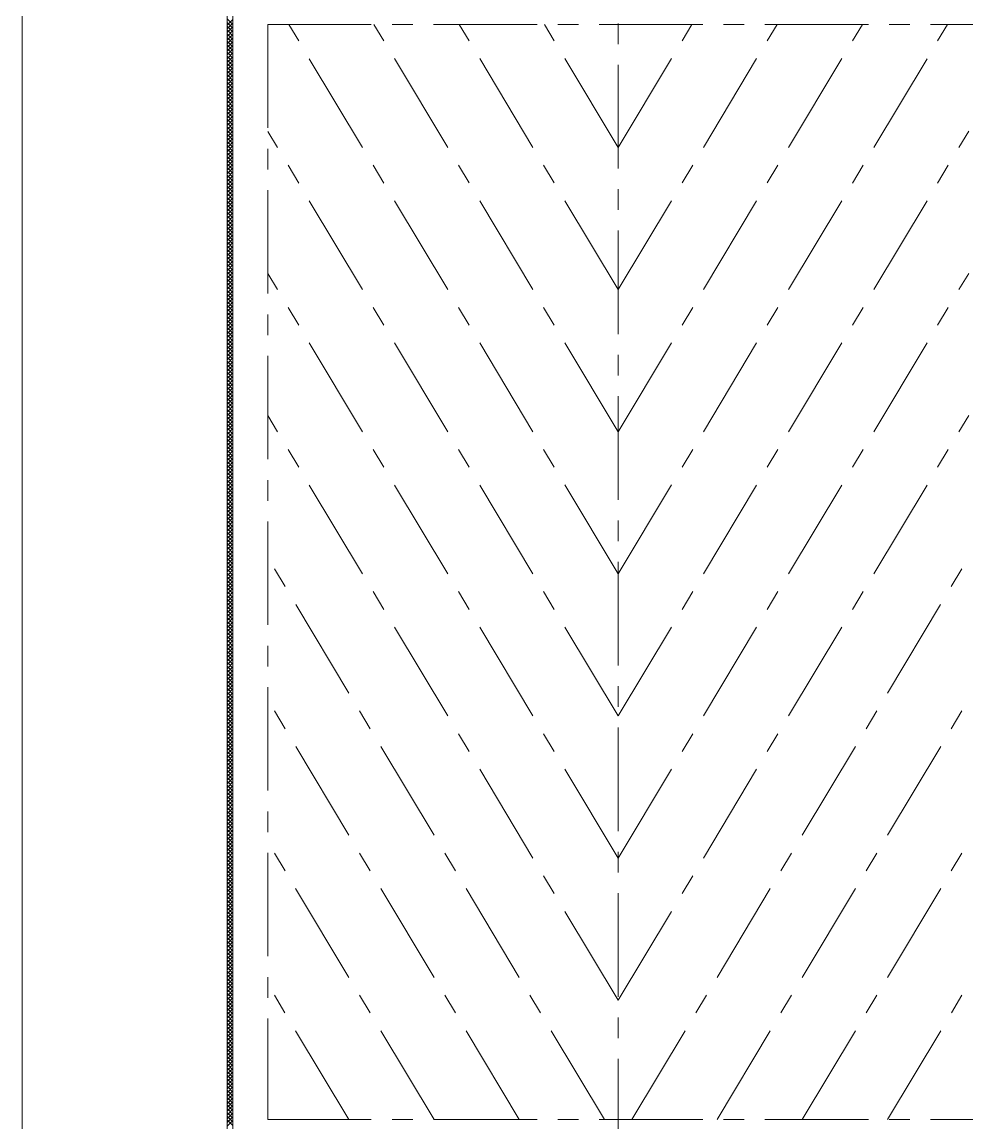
# Model space of a CAD drawing. Header units: millimetres. Extents: x 3449 to 4043, y 1067 to 1487.
# Drawn here: x 3639.38 to 3662.18, y 1133.11 to 1159.69 of the extents above; entities that cross this region are included whole.
import ezdxf

# ---------------------------------------------------------------- set-up
doc = ezdxf.new("R2010")
doc.units = ezdxf.units.MM
doc.linetypes.add('CENTERX2', pattern=[4, 2.5, -0.5, 0.5, -0.5])
for name, color, linetype, lineweight, true_color in [('1', 1, 'Continuous', 18, 0xff0000), ('2', 2, 'Continuous', 18, 0xffff00), ('3', 3, 'CENTERX2', 18, 0x00ff00)]:
    doc.layers.add(name, color=color, linetype=linetype, lineweight=lineweight, true_color=true_color)

msp = doc.modelspace()

# ---------------------------------------------------------------- linework, layer by layer
at = {"layer": '1'}
for p, q in [((3639.37711, 1179.13855), (3639.37711, 1113.88778)), ((3644.32799, 1161.39772), (3644.32799, 1131.60036)), ((3644.46638, 1160.50324), (3644.46638, 1132.52309))]:
    msp.add_line(p, q, dxfattribs=at)
at = {"layer": '2'}
for p, q in [((3644.46638, 1159.63319), (3644.32799, 1159.77157)), ((3644.32799, 1159.61695), (3644.46638, 1159.75534)), ((3644.46638, 1159.54338), (3644.32799, 1159.68177)), ((3644.32799, 1159.52715), (3644.46638, 1159.66554)), ((3644.46638, 1159.45358), (3644.32799, 1159.59197)), ((3644.32799, 1159.43735), (3644.46638, 1159.57574)), ((3644.46638, 1159.36378), (3644.32799, 1159.50217)), ((3644.32799, 1159.34755), (3644.46638, 1159.48594)), ((3644.46638, 1159.27397), (3644.32799, 1159.41236)), ((3644.32799, 1159.25774), (3644.46638, 1159.39613)), ((3644.46638, 1159.18417), (3644.32799, 1159.32256)), ((3644.32799, 1159.16794), (3644.46638, 1159.30633)), ((3644.46638, 1159.09437), (3644.32799, 1159.23276)), ((3644.32799, 1159.07814), (3644.46638, 1159.21653)), ((3644.46638, 1159.00457), (3644.32799, 1159.14296)), ((3644.32799, 1158.98834), (3644.46638, 1159.12673)), ((3644.46638, 1158.91476), (3644.32799, 1159.05315)), ((3644.32799, 1158.89853), (3644.46638, 1159.03692)), ((3644.46638, 1158.82496), (3644.32799, 1158.96335)), ((3644.32799, 1158.80873), (3644.46638, 1158.94712)), ((3644.46638, 1158.73516), (3644.32799, 1158.87355)), ((3644.32799, 1158.71893), (3644.46638, 1158.85732)), ((3644.46638, 1158.64536), (3644.32799, 1158.78375)), ((3644.32799, 1158.62913), (3644.46638, 1158.76752)), ((3644.46638, 1158.55555), (3644.32799, 1158.69394)), ((3644.32799, 1158.53932), (3644.46638, 1158.67771)), ((3644.46638, 1158.46575), (3644.32799, 1158.60414)), ((3644.32799, 1158.44952), (3644.46638, 1158.58791)), ((3644.46638, 1158.37595), (3644.32799, 1158.51434)), ((3644.32799, 1158.35972), (3644.46638, 1158.49811)), ((3644.46638, 1158.28615), (3644.32799, 1158.42454)), ((3644.32799, 1158.26992), (3644.46638, 1158.40831)), ((3644.46638, 1158.19634), (3644.32799, 1158.33473)), ((3644.32799, 1158.18011), (3644.46638, 1158.3185)), ((3644.46638, 1158.10654), (3644.32799, 1158.24493)), ((3644.32799, 1158.09031), (3644.46638, 1158.2287)), ((3644.46638, 1158.01674), (3644.32799, 1158.15513)), ((3644.32799, 1158.00051), (3644.46638, 1158.1389)), ((3644.46638, 1157.92694), (3644.32799, 1158.06533)), ((3644.32799, 1157.91071), (3644.46638, 1158.04909)), ((3644.46638, 1157.83713), (3644.32799, 1157.97552)), ((3644.32799, 1157.8209), (3644.46638, 1157.95929)), ((3644.46638, 1157.74733), (3644.32799, 1157.88572)), ((3644.32799, 1157.7311), (3644.46638, 1157.86949)), ((3644.46638, 1157.65753), (3644.32799, 1157.79592)), ((3644.32799, 1157.6413), (3644.46638, 1157.77969)), ((3644.46638, 1157.56773), (3644.32799, 1157.70612)), ((3644.32799, 1157.5515), (3644.46638, 1157.68988)), ((3644.46638, 1157.47792), (3644.32799, 1157.61631)), ((3644.32799, 1157.46169), (3644.46638, 1157.60008)), ((3644.46638, 1157.38812), (3644.32799, 1157.52651)), ((3644.32799, 1157.37189), (3644.46638, 1157.51028)), ((3644.46638, 1157.29832), (3644.32799, 1157.43671)), ((3644.32799, 1157.28209), (3644.46638, 1157.42048)), ((3644.46638, 1157.20852), (3644.32799, 1157.34691)), ((3644.32799, 1157.19228), (3644.46638, 1157.33067)), ((3644.46638, 1157.11871), (3644.32799, 1157.2571)), ((3644.32799, 1157.10248), (3644.46638, 1157.24087)), ((3644.46638, 1157.02891), (3644.32799, 1157.1673)), ((3644.32799, 1157.01268), (3644.46638, 1157.15107)), ((3644.46638, 1156.93911), (3644.32799, 1157.0775)), ((3644.32799, 1156.92288), (3644.46638, 1157.06127)), ((3644.46638, 1156.84931), (3644.32799, 1156.9877)), ((3644.32799, 1156.83307), (3644.46638, 1156.97146)), ((3644.46638, 1156.7595), (3644.32799, 1156.89789)), ((3644.32799, 1156.74327), (3644.46638, 1156.88166)), ((3644.46638, 1156.6697), (3644.32799, 1156.80809)), ((3644.32799, 1156.65347), (3644.46638, 1156.79186)), ((3644.46638, 1156.5799), (3644.32799, 1156.71829)), ((3644.32799, 1156.56367), (3644.46638, 1156.70206)), ((3644.46638, 1156.4901), (3644.32799, 1156.62848)), ((3644.32799, 1156.47386), (3644.46638, 1156.61225)), ((3644.46638, 1156.40029), (3644.32799, 1156.53868)), ((3644.32799, 1156.38406), (3644.46638, 1156.52245)), ((3644.46638, 1156.31049), (3644.32799, 1156.44888)), ((3644.32799, 1156.29426), (3644.46638, 1156.43265)), ((3644.46638, 1156.22069), (3644.32799, 1156.35908)), ((3644.32799, 1156.20446), (3644.46638, 1156.34285)), ((3644.46638, 1156.13089), (3644.32799, 1156.26927)), ((3644.32799, 1156.11465), (3644.46638, 1156.25304)), ((3644.46638, 1156.04108), (3644.32799, 1156.17947)), ((3644.32799, 1156.02485), (3644.46638, 1156.16324)), ((3644.46638, 1155.95128), (3644.32799, 1156.08967)), ((3644.32799, 1155.93505), (3644.46638, 1156.07344)), ((3644.46638, 1155.86148), (3644.32799, 1155.99987)), ((3644.32799, 1155.84525), (3644.46638, 1155.98364)), ((3644.46638, 1155.77167), (3644.32799, 1155.91006)), ((3644.32799, 1155.75544), (3644.46638, 1155.89383)), ((3644.46638, 1155.68187), (3644.32799, 1155.82026)), ((3644.32799, 1155.66564), (3644.46638, 1155.80403)), ((3644.46638, 1155.59207), (3644.32799, 1155.73046)), ((3644.32799, 1155.57584), (3644.46638, 1155.71423)), ((3644.46638, 1155.50227), (3644.32799, 1155.64066)), ((3644.32799, 1155.48604), (3644.46638, 1155.62443)), ((3644.46638, 1155.41246), (3644.32799, 1155.55085)), ((3644.32799, 1155.39623), (3644.46638, 1155.53462)), ((3644.46638, 1155.32266), (3644.32799, 1155.46105)), ((3644.32799, 1155.30643), (3644.46638, 1155.44482)), ((3644.46638, 1155.23286), (3644.32799, 1155.37125)), ((3644.32799, 1155.21663), (3644.46638, 1155.35502)), ((3644.46638, 1155.14306), (3644.32799, 1155.28145)), ((3644.32799, 1155.12683), (3644.46638, 1155.26522)), ((3644.46638, 1155.05325), (3644.32799, 1155.19164)), ((3644.32799, 1155.03702), (3644.46638, 1155.17541)), ((3644.46638, 1154.96345), (3644.32799, 1155.10184)), ((3644.32799, 1154.94722), (3644.46638, 1155.08561)), ((3644.46638, 1154.87365), (3644.32799, 1155.01204)), ((3644.32799, 1154.85742), (3644.46638, 1154.99581)), ((3644.46638, 1154.78385), (3644.32799, 1154.92224)), ((3644.32799, 1154.76762), (3644.46638, 1154.90601)), ((3644.46638, 1154.69404), (3644.32799, 1154.83243)), ((3644.32799, 1154.67781), (3644.46638, 1154.8162)), ((3644.46638, 1154.60424), (3644.32799, 1154.74263)), ((3644.32799, 1154.58801), (3644.46638, 1154.7264)), ((3644.46638, 1154.51444), (3644.32799, 1154.65283)), ((3644.32799, 1154.49821), (3644.46638, 1154.6366)), ((3644.46638, 1154.42464), (3644.32799, 1154.56303)), ((3644.32799, 1154.40841), (3644.46638, 1154.5468)), ((3644.46638, 1154.33483), (3644.32799, 1154.47322)), ((3644.32799, 1154.3186), (3644.46638, 1154.45699)), ((3644.46638, 1154.24503), (3644.32799, 1154.38342)), ((3644.32799, 1154.2288), (3644.46638, 1154.36719)), ((3644.46638, 1154.15523), (3644.32799, 1154.29362)), ((3644.32799, 1154.139), (3644.46638, 1154.27739)), ((3644.46638, 1154.06543), (3644.32799, 1154.20382)), ((3644.32799, 1154.0492), (3644.46638, 1154.18758)), ((3644.46638, 1153.97562), (3644.32799, 1154.11401)), ((3644.32799, 1153.95939), (3644.46638, 1154.09778)), ((3644.46638, 1153.88582), (3644.32799, 1154.02421)), ((3644.32799, 1153.86959), (3644.46638, 1154.00798)), ((3644.46638, 1153.79602), (3644.32799, 1153.93441)), ((3644.32799, 1153.77979), (3644.46638, 1153.91818)), ((3644.46638, 1153.70622), (3644.32799, 1153.84461)), ((3644.32799, 1153.68999), (3644.46638, 1153.82837)), ((3644.46638, 1153.61641), (3644.32799, 1153.7548)), ((3644.32799, 1153.60018), (3644.46638, 1153.73857)), ((3644.46638, 1153.52661), (3644.32799, 1153.665)), ((3644.32799, 1153.51038), (3644.46638, 1153.64877)), ((3644.46638, 1153.43681), (3644.32799, 1153.5752)), ((3644.32799, 1153.42058), (3644.46638, 1153.55897)), ((3644.46638, 1153.34701), (3644.32799, 1153.4854)), ((3644.32799, 1153.33077), (3644.46638, 1153.46916)), ((3644.46638, 1153.2572), (3644.32799, 1153.39559)), ((3644.32799, 1153.24097), (3644.46638, 1153.37936)), ((3644.46638, 1153.1674), (3644.32799, 1153.30579)), ((3644.32799, 1153.15117), (3644.46638, 1153.28956)), ((3644.46638, 1153.0776), (3644.32799, 1153.21599)), ((3644.32799, 1153.06137), (3644.46638, 1153.19976)), ((3644.46638, 1152.9878), (3644.32799, 1153.12619)), ((3644.32799, 1152.97156), (3644.46638, 1153.10995)), ((3644.46638, 1152.89799), (3644.32799, 1153.03638)), ((3644.32799, 1152.88176), (3644.46638, 1153.02015)), ((3644.46638, 1152.80819), (3644.32799, 1152.94658)), ((3644.32799, 1152.79196), (3644.46638, 1152.93035)), ((3644.46638, 1152.71839), (3644.32799, 1152.85678)), ((3644.32799, 1152.70216), (3644.46638, 1152.84055)), ((3644.46638, 1152.62859), (3644.32799, 1152.76697)), ((3644.32799, 1152.61235), (3644.46638, 1152.75074)), ((3644.46638, 1152.53878), (3644.32799, 1152.67717)), ((3644.32799, 1152.52255), (3644.46638, 1152.66094)), ((3644.46638, 1152.44898), (3644.32799, 1152.58737)), ((3644.32799, 1152.43275), (3644.46638, 1152.57114)), ((3644.46638, 1152.35918), (3644.32799, 1152.49757)), ((3644.32799, 1152.34295), (3644.46638, 1152.48134)), ((3644.46638, 1152.26938), (3644.32799, 1152.40776)), ((3644.32799, 1152.25314), (3644.46638, 1152.39153)), ((3644.46638, 1152.17957), (3644.32799, 1152.31796)), ((3644.32799, 1152.16334), (3644.46638, 1152.30173)), ((3644.46638, 1152.08977), (3644.32799, 1152.22816)), ((3644.32799, 1152.07354), (3644.46638, 1152.21193)), ((3644.46638, 1151.99997), (3644.32799, 1152.13836)), ((3644.32799, 1151.98374), (3644.46638, 1152.12213)), ((3644.46638, 1151.91016), (3644.32799, 1152.04855)), ((3644.32799, 1151.89393), (3644.46638, 1152.03232)), ((3644.46638, 1151.82036), (3644.32799, 1151.95875)), ((3644.32799, 1151.80413), (3644.46638, 1151.94252)), ((3644.46638, 1151.73056), (3644.32799, 1151.86895)), ((3644.32799, 1151.71433), (3644.46638, 1151.85272)), ((3644.46638, 1151.64076), (3644.32799, 1151.77915)), ((3644.32799, 1151.62453), (3644.46638, 1151.76292)), ((3644.46638, 1151.55095), (3644.32799, 1151.68934)), ((3644.32799, 1151.53472), (3644.46638, 1151.67311)), ((3644.46638, 1151.46115), (3644.32799, 1151.59954)), ((3644.32799, 1151.44492), (3644.46638, 1151.58331)), ((3644.46638, 1151.37135), (3644.32799, 1151.50974)), ((3644.32799, 1151.35512), (3644.46638, 1151.49351)), ((3644.46638, 1151.28155), (3644.32799, 1151.41994)), ((3644.32799, 1151.26532), (3644.46638, 1151.40371)), ((3644.46638, 1151.19174), (3644.32799, 1151.33013)), ((3644.32799, 1151.17551), (3644.46638, 1151.3139)), ((3644.46638, 1151.10194), (3644.32799, 1151.24033)), ((3644.32799, 1151.08571), (3644.46638, 1151.2241)), ((3644.46638, 1151.01214), (3644.32799, 1151.15053)), ((3644.32799, 1150.99591), (3644.46638, 1151.1343)), ((3644.46638, 1150.92234), (3644.32799, 1151.06073)), ((3644.32799, 1150.90611), (3644.46638, 1151.0445)), ((3644.46638, 1150.83253), (3644.32799, 1150.97092)), ((3644.32799, 1150.8163), (3644.46638, 1150.95469)), ((3644.46638, 1150.74273), (3644.32799, 1150.88112)), ((3644.32799, 1150.7265), (3644.46638, 1150.86489)), ((3644.46638, 1150.65293), (3644.32799, 1150.79132)), ((3644.32799, 1150.6367), (3644.46638, 1150.77509)), ((3644.46638, 1150.56313), (3644.32799, 1150.70152)), ((3644.32799, 1150.5469), (3644.46638, 1150.68528)), ((3644.46638, 1150.47332), (3644.32799, 1150.61171)), ((3644.32799, 1150.45709), (3644.46638, 1150.59548)), ((3644.46638, 1150.38352), (3644.32799, 1150.52191)), ((3644.32799, 1150.36729), (3644.46638, 1150.50568)), ((3644.46638, 1150.29372), (3644.32799, 1150.43211)), ((3644.32799, 1150.27749), (3644.46638, 1150.41588)), ((3644.46638, 1150.20392), (3644.32799, 1150.34231)), ((3644.32799, 1150.18769), (3644.46638, 1150.32607)), ((3644.46638, 1150.11411), (3644.32799, 1150.2525)), ((3644.32799, 1150.09788), (3644.46638, 1150.23627)), ((3644.46638, 1150.02431), (3644.32799, 1150.1627)), ((3644.32799, 1150.00808), (3644.46638, 1150.14647)), ((3644.46638, 1149.93451), (3644.32799, 1150.0729)), ((3644.32799, 1149.91828), (3644.46638, 1150.05667)), ((3644.46638, 1149.84471), (3644.32799, 1149.9831)), ((3644.32799, 1149.82847), (3644.46638, 1149.96686)), ((3644.46638, 1149.7549), (3644.32799, 1149.89329)), ((3644.32799, 1149.73867), (3644.46638, 1149.87706)), ((3644.46638, 1149.6651), (3644.32799, 1149.80349)), ((3644.32799, 1149.64887), (3644.46638, 1149.78726)), ((3644.46638, 1149.5753), (3644.32799, 1149.71369)), ((3644.32799, 1149.55907), (3644.46638, 1149.69746)), ((3644.46638, 1149.4855), (3644.32799, 1149.62389)), ((3644.32799, 1149.46926), (3644.46638, 1149.60765)), ((3644.46638, 1149.39569), (3644.32799, 1149.53408)), ((3644.32799, 1149.37946), (3644.46638, 1149.51785)), ((3644.46638, 1149.30589), (3644.32799, 1149.44428)), ((3644.32799, 1149.28966), (3644.46638, 1149.42805)), ((3644.46638, 1149.21609), (3644.32799, 1149.35448)), ((3644.32799, 1149.19986), (3644.46638, 1149.33825)), ((3644.46638, 1149.12629), (3644.32799, 1149.26467)), ((3644.32799, 1149.11005), (3644.46638, 1149.24844)), ((3644.46638, 1149.03648), (3644.32799, 1149.17487)), ((3644.32799, 1149.02025), (3644.46638, 1149.15864)), ((3644.46638, 1148.94668), (3644.32799, 1149.08507)), ((3644.32799, 1148.93045), (3644.46638, 1149.06884)), ((3644.46638, 1148.85688), (3644.32799, 1148.99527)), ((3644.32799, 1148.84065), (3644.46638, 1148.97904)), ((3644.46638, 1148.76708), (3644.32799, 1148.90546)), ((3644.32799, 1148.75084), (3644.46638, 1148.88923)), ((3644.46638, 1148.67727), (3644.32799, 1148.81566)), ((3644.32799, 1148.66104), (3644.46638, 1148.79943)), ((3644.46638, 1148.58747), (3644.32799, 1148.72586)), ((3644.32799, 1148.57124), (3644.46638, 1148.70963)), ((3644.46638, 1148.49767), (3644.32799, 1148.63606)), ((3644.32799, 1148.48144), (3644.46638, 1148.61983)), ((3644.46638, 1148.40786), (3644.32799, 1148.54625)), ((3644.32799, 1148.39163), (3644.46638, 1148.53002)), ((3644.46638, 1148.31806), (3644.32799, 1148.45645)), ((3644.32799, 1148.30183), (3644.46638, 1148.44022)), ((3644.46638, 1148.22826), (3644.32799, 1148.36665)), ((3644.32799, 1148.21203), (3644.46638, 1148.35042)), ((3644.46638, 1148.13846), (3644.32799, 1148.27685)), ((3644.32799, 1148.12223), (3644.46638, 1148.26062)), ((3644.46638, 1148.04865), (3644.32799, 1148.18704)), ((3644.32799, 1148.03242), (3644.46638, 1148.17081)), ((3644.46638, 1147.95885), (3644.32799, 1148.09724)), ((3644.32799, 1147.94262), (3644.46638, 1148.08101)), ((3644.46638, 1147.86905), (3644.32799, 1148.00744)), ((3644.32799, 1147.85282), (3644.46638, 1147.99121)), ((3644.46638, 1147.77925), (3644.32799, 1147.91764)), ((3644.32799, 1147.76302), (3644.46638, 1147.90141)), ((3644.46638, 1147.68944), (3644.32799, 1147.82783)), ((3644.32799, 1147.67321), (3644.46638, 1147.8116)), ((3644.46638, 1147.59964), (3644.32799, 1147.73803)), ((3644.32799, 1147.58341), (3644.46638, 1147.7218)), ((3644.46638, 1147.50984), (3644.32799, 1147.64823)), ((3644.32799, 1147.49361), (3644.46638, 1147.632)), ((3644.46638, 1147.42004), (3644.32799, 1147.55843)), ((3644.32799, 1147.40381), (3644.46638, 1147.5422)), ((3644.46638, 1147.33023), (3644.32799, 1147.46862)), ((3644.32799, 1147.314), (3644.46638, 1147.45239)), ((3644.46638, 1147.24043), (3644.32799, 1147.37882)), ((3644.32799, 1147.2242), (3644.46638, 1147.36259)), ((3644.46638, 1147.15063), (3644.32799, 1147.28902)), ((3644.32799, 1147.1344), (3644.46638, 1147.27279)), ((3644.46638, 1147.06083), (3644.32799, 1147.19922)), ((3644.32799, 1147.0446), (3644.46638, 1147.18299)), ((3644.46638, 1146.97102), (3644.32799, 1147.10941)), ((3644.32799, 1146.95479), (3644.46638, 1147.09318)), ((3644.46638, 1146.88122), (3644.32799, 1147.01961)), ((3644.32799, 1146.86499), (3644.46638, 1147.00338)), ((3644.46638, 1146.79142), (3644.32799, 1146.92981)), ((3644.32799, 1146.77519), (3644.46638, 1146.91358)), ((3644.46638, 1146.70162), (3644.32799, 1146.84001)), ((3644.32799, 1146.68539), (3644.46638, 1146.82377)), ((3644.46638, 1146.61181), (3644.32799, 1146.7502)), ((3644.32799, 1146.59558), (3644.46638, 1146.73397)), ((3644.46638, 1146.52201), (3644.32799, 1146.6604)), ((3644.32799, 1146.50578), (3644.46638, 1146.64417)), ((3644.46638, 1146.43221), (3644.32799, 1146.5706)), ((3644.32799, 1146.41598), (3644.46638, 1146.55437)), ((3644.46638, 1146.34241), (3644.32799, 1146.4808)), ((3644.32799, 1146.32618), (3644.46638, 1146.46456)), ((3644.46638, 1146.2526), (3644.32799, 1146.39099)), ((3644.32799, 1146.23637), (3644.46638, 1146.37476)), ((3644.46638, 1146.1628), (3644.32799, 1146.30119)), ((3644.32799, 1146.14657), (3644.46638, 1146.28496)), ((3644.46638, 1146.073), (3644.32799, 1146.21139)), ((3644.32799, 1146.05677), (3644.46638, 1146.19516)), ((3644.46638, 1145.9832), (3644.32799, 1146.12159)), ((3644.32799, 1145.96696), (3644.46638, 1146.10535)), ((3644.46638, 1145.89339), (3644.32799, 1146.03178)), ((3644.32799, 1145.87716), (3644.46638, 1146.01555)), ((3644.46638, 1145.80359), (3644.32799, 1145.94198)), ((3644.32799, 1145.78736), (3644.46638, 1145.92575)), ((3644.46638, 1145.71379), (3644.32799, 1145.85218)), ((3644.32799, 1145.69756), (3644.46638, 1145.83595)), ((3644.46638, 1145.62399), (3644.32799, 1145.76238)), ((3644.32799, 1145.60775), (3644.46638, 1145.74614)), ((3644.46638, 1145.53418), (3644.32799, 1145.67257)), ((3644.32799, 1145.51795), (3644.46638, 1145.65634)), ((3644.46638, 1145.44438), (3644.32799, 1145.58277)), ((3644.32799, 1145.42815), (3644.46638, 1145.56654)), ((3644.46638, 1145.35458), (3644.32799, 1145.49297)), ((3644.32799, 1145.33835), (3644.46638, 1145.47674)), ((3644.46638, 1145.26478), (3644.32799, 1145.40316)), ((3644.32799, 1145.24854), (3644.46638, 1145.38693)), ((3644.46638, 1145.17497), (3644.32799, 1145.31336)), ((3644.32799, 1145.15874), (3644.46638, 1145.29713)), ((3644.46638, 1145.08517), (3644.32799, 1145.22356)), ((3644.32799, 1145.06894), (3644.46638, 1145.20733)), ((3644.46638, 1144.99537), (3644.32799, 1145.13376)), ((3644.32799, 1144.97914), (3644.46638, 1145.11753)), ((3644.46638, 1144.90556), (3644.32799, 1145.04395)), ((3644.32799, 1144.88933), (3644.46638, 1145.02772)), ((3644.46638, 1144.81576), (3644.32799, 1144.95415)), ((3644.32799, 1144.79953), (3644.46638, 1144.93792)), ((3644.46638, 1144.72596), (3644.32799, 1144.86435)), ((3644.32799, 1144.70973), (3644.46638, 1144.84812)), ((3644.46638, 1144.63616), (3644.32799, 1144.77455)), ((3644.32799, 1144.61993), (3644.46638, 1144.75832)), ((3644.46638, 1144.54635), (3644.32799, 1144.68474)), ((3644.32799, 1144.53012), (3644.46638, 1144.66851)), ((3644.46638, 1144.45655), (3644.32799, 1144.59494)), ((3644.32799, 1144.44032), (3644.46638, 1144.57871)), ((3644.46638, 1144.36675), (3644.32799, 1144.50514)), ((3644.32799, 1144.35052), (3644.46638, 1144.48891)), ((3644.46638, 1144.27695), (3644.32799, 1144.41534)), ((3644.32799, 1144.26072), (3644.46638, 1144.39911)), ((3644.46638, 1144.18714), (3644.32799, 1144.32553)), ((3644.32799, 1144.17091), (3644.46638, 1144.3093)), ((3644.46638, 1144.09734), (3644.32799, 1144.23573)), ((3644.32799, 1144.08111), (3644.46638, 1144.2195)), ((3644.46638, 1144.00754), (3644.32799, 1144.14593)), ((3644.32799, 1143.99131), (3644.46638, 1144.1297)), ((3644.46638, 1143.91774), (3644.32799, 1144.05613)), ((3644.32799, 1143.90151), (3644.46638, 1144.0399)), ((3644.46638, 1143.82793), (3644.32799, 1143.96632)), ((3644.32799, 1143.8117), (3644.46638, 1143.95009)), ((3644.46638, 1143.73813), (3644.32799, 1143.87652)), ((3644.32799, 1143.7219), (3644.46638, 1143.86029)), ((3644.46638, 1143.64833), (3644.32799, 1143.78672)), ((3644.32799, 1143.6321), (3644.46638, 1143.77049)), ((3644.46638, 1143.55853), (3644.32799, 1143.69692)), ((3644.32799, 1143.5423), (3644.46638, 1143.68069)), ((3644.46638, 1143.46872), (3644.32799, 1143.60711)), ((3644.32799, 1143.45249), (3644.46638, 1143.59088)), ((3644.46638, 1143.37892), (3644.32799, 1143.51731)), ((3644.32799, 1143.36269), (3644.46638, 1143.50108)), ((3644.46638, 1143.28912), (3644.32799, 1143.42751)), ((3644.32799, 1143.27289), (3644.46638, 1143.41128)), ((3644.46638, 1143.19932), (3644.32799, 1143.33771)), ((3644.32799, 1143.18309), (3644.46638, 1143.32147)), ((3644.46638, 1143.10951), (3644.32799, 1143.2479)), ((3644.32799, 1143.09328), (3644.46638, 1143.23167)), ((3644.46638, 1143.01971), (3644.32799, 1143.1581)), ((3644.32799, 1143.00348), (3644.46638, 1143.14187)), ((3644.46638, 1142.92991), (3644.32799, 1143.0683)), ((3644.32799, 1142.91368), (3644.46638, 1143.05207)), ((3644.46638, 1142.84011), (3644.32799, 1142.9785)), ((3644.32799, 1142.82388), (3644.46638, 1142.96226)), ((3644.46638, 1142.7503), (3644.32799, 1142.88869)), ((3644.32799, 1142.73407), (3644.46638, 1142.87246)), ((3644.46638, 1142.6605), (3644.32799, 1142.79889)), ((3644.32799, 1142.64427), (3644.46638, 1142.78266)), ((3644.46638, 1142.5707), (3644.32799, 1142.70909)), ((3644.32799, 1142.55447), (3644.46638, 1142.69286)), ((3644.46638, 1142.4809), (3644.32799, 1142.61929)), ((3644.32799, 1142.46466), (3644.46638, 1142.60305)), ((3644.46638, 1142.39109), (3644.32799, 1142.52948)), ((3644.32799, 1142.37486), (3644.46638, 1142.51325)), ((3644.46638, 1142.30129), (3644.32799, 1142.43968)), ((3644.32799, 1142.28506), (3644.46638, 1142.42345)), ((3644.46638, 1142.21149), (3644.32799, 1142.34988)), ((3644.32799, 1142.19526), (3644.46638, 1142.33365)), ((3644.46638, 1142.12169), (3644.32799, 1142.26008)), ((3644.32799, 1142.10545), (3644.46638, 1142.24384)), ((3644.46638, 1142.03188), (3644.32799, 1142.17027)), ((3644.32799, 1142.01565), (3644.46638, 1142.15404)), ((3644.46638, 1141.94208), (3644.32799, 1142.08047)), ((3644.32799, 1141.92585), (3644.46638, 1142.06424)), ((3644.46638, 1141.85228), (3644.32799, 1141.99067)), ((3644.32799, 1141.83605), (3644.46638, 1141.97444)), ((3644.46638, 1141.76248), (3644.32799, 1141.90086)), ((3644.32799, 1141.74624), (3644.46638, 1141.88463)), ((3644.46638, 1141.67267), (3644.32799, 1141.81106)), ((3644.32799, 1141.65644), (3644.46638, 1141.79483)), ((3644.46638, 1141.58287), (3644.32799, 1141.72126)), ((3644.32799, 1141.56664), (3644.46638, 1141.70503)), ((3644.46638, 1141.49307), (3644.32799, 1141.63146)), ((3644.32799, 1141.47684), (3644.46638, 1141.61523)), ((3644.46638, 1141.40327), (3644.32799, 1141.54165)), ((3644.32799, 1141.38703), (3644.46638, 1141.52542)), ((3644.46638, 1141.31346), (3644.32799, 1141.45185)), ((3644.32799, 1141.29723), (3644.46638, 1141.43562)), ((3644.46638, 1141.22366), (3644.32799, 1141.36205)), ((3644.32799, 1141.20743), (3644.46638, 1141.34582)), ((3644.46638, 1141.13386), (3644.32799, 1141.27225)), ((3644.32799, 1141.11763), (3644.46638, 1141.25602)), ((3644.46638, 1141.04405), (3644.32799, 1141.18244)), ((3644.32799, 1141.02782), (3644.46638, 1141.16621)), ((3644.46638, 1140.95425), (3644.32799, 1141.09264)), ((3644.32799, 1140.93802), (3644.46638, 1141.07641)), ((3644.46638, 1140.86445), (3644.32799, 1141.00284)), ((3644.32799, 1140.84822), (3644.46638, 1140.98661)), ((3644.46638, 1140.77465), (3644.32799, 1140.91304)), ((3644.32799, 1140.75842), (3644.46638, 1140.89681)), ((3644.46638, 1140.68484), (3644.32799, 1140.82323)), ((3644.32799, 1140.66861), (3644.46638, 1140.807)), ((3644.46638, 1140.59504), (3644.32799, 1140.73343)), ((3644.32799, 1140.57881), (3644.46638, 1140.7172)), ((3644.46638, 1140.50524), (3644.32799, 1140.64363)), ((3644.32799, 1140.48901), (3644.46638, 1140.6274)), ((3644.46638, 1140.41544), (3644.32799, 1140.55383)), ((3644.32799, 1140.39921), (3644.46638, 1140.5376)), ((3644.46638, 1140.32563), (3644.32799, 1140.46402)), ((3644.32799, 1140.3094), (3644.46638, 1140.44779)), ((3644.46638, 1140.23583), (3644.32799, 1140.37422)), ((3644.32799, 1140.2196), (3644.46638, 1140.35799)), ((3644.46638, 1140.14603), (3644.32799, 1140.28442)), ((3644.32799, 1140.1298), (3644.46638, 1140.26819)), ((3644.46638, 1140.05623), (3644.32799, 1140.19462)), ((3644.32799, 1140.04), (3644.46638, 1140.17839)), ((3644.46638, 1139.96642), (3644.32799, 1140.10481)), ((3644.32799, 1139.95019), (3644.46638, 1140.08858)), ((3644.46638, 1139.87662), (3644.32799, 1140.01501)), ((3644.32799, 1139.86039), (3644.46638, 1139.99878)), ((3644.46638, 1139.78682), (3644.32799, 1139.92521)), ((3644.32799, 1139.77059), (3644.46638, 1139.90898)), ((3644.46638, 1139.69702), (3644.32799, 1139.83541)), ((3644.32799, 1139.68079), (3644.46638, 1139.81918)), ((3644.46638, 1139.60721), (3644.32799, 1139.7456)), ((3644.32799, 1139.59098), (3644.46638, 1139.72937)), ((3644.46638, 1139.51741), (3644.32799, 1139.6558)), ((3644.32799, 1139.50118), (3644.46638, 1139.63957)), ((3644.46638, 1139.42761), (3644.32799, 1139.566)), ((3644.32799, 1139.41138), (3644.46638, 1139.54977)), ((3644.46638, 1139.33781), (3644.32799, 1139.4762)), ((3644.32799, 1139.32158), (3644.46638, 1139.45996)), ((3644.46638, 1139.248), (3644.32799, 1139.38639)), ((3644.32799, 1139.23177), (3644.46638, 1139.37016)), ((3644.46638, 1139.1582), (3644.32799, 1139.29659)), ((3644.32799, 1139.14197), (3644.46638, 1139.28036)), ((3644.46638, 1139.0684), (3644.32799, 1139.20679)), ((3644.32799, 1139.05217), (3644.46638, 1139.19056)), ((3644.46638, 1138.9786), (3644.32799, 1139.11699)), ((3644.32799, 1138.96237), (3644.46638, 1139.10075)), ((3644.46638, 1138.88879), (3644.32799, 1139.02718)), ((3644.32799, 1138.87256), (3644.46638, 1139.01095)), ((3644.46638, 1138.79899), (3644.32799, 1138.93738)), ((3644.32799, 1138.78276), (3644.46638, 1138.92115)), ((3644.46638, 1138.70919), (3644.32799, 1138.84758)), ((3644.32799, 1138.69296), (3644.46638, 1138.83135)), ((3644.46638, 1138.61939), (3644.32799, 1138.75778)), ((3644.32799, 1138.60315), (3644.46638, 1138.74154)), ((3644.46638, 1138.52958), (3644.32799, 1138.66797)), ((3644.32799, 1138.51335), (3644.46638, 1138.65174)), ((3644.46638, 1138.43978), (3644.32799, 1138.57817)), ((3644.32799, 1138.42355), (3644.46638, 1138.56194)), ((3644.46638, 1138.34998), (3644.32799, 1138.48837)), ((3644.32799, 1138.33375), (3644.46638, 1138.47214)), ((3644.46638, 1138.26018), (3644.32799, 1138.39856)), ((3644.32799, 1138.24394), (3644.46638, 1138.38233)), ((3644.46638, 1138.17037), (3644.32799, 1138.30876)), ((3644.32799, 1138.15414), (3644.46638, 1138.29253)), ((3644.46638, 1138.08057), (3644.32799, 1138.21896)), ((3644.32799, 1138.06434), (3644.46638, 1138.20273)), ((3644.46638, 1137.99077), (3644.32799, 1138.12916)), ((3644.32799, 1137.97454), (3644.46638, 1138.11293)), ((3644.46638, 1137.90097), (3644.32799, 1138.03935)), ((3644.32799, 1137.88473), (3644.46638, 1138.02312)), ((3644.46638, 1137.81116), (3644.32799, 1137.94955)), ((3644.32799, 1137.79493), (3644.46638, 1137.93332)), ((3644.46638, 1137.72136), (3644.32799, 1137.85975)), ((3644.32799, 1137.70513), (3644.46638, 1137.84352)), ((3644.46638, 1137.63156), (3644.32799, 1137.76995)), ((3644.32799, 1137.61533), (3644.46638, 1137.75372)), ((3644.46638, 1137.54175), (3644.32799, 1137.68014)), ((3644.32799, 1137.52552), (3644.46638, 1137.66391)), ((3644.46638, 1137.45195), (3644.32799, 1137.59034)), ((3644.32799, 1137.43572), (3644.46638, 1137.57411)), ((3644.46638, 1137.36215), (3644.32799, 1137.50054)), ((3644.32799, 1137.34592), (3644.46638, 1137.48431)), ((3644.46638, 1137.27235), (3644.32799, 1137.41074)), ((3644.32799, 1137.25612), (3644.46638, 1137.39451)), ((3644.46638, 1137.18254), (3644.32799, 1137.32093)), ((3644.32799, 1137.16631), (3644.46638, 1137.3047)), ((3644.46638, 1137.09274), (3644.32799, 1137.23113)), ((3644.32799, 1137.07651), (3644.46638, 1137.2149)), ((3644.46638, 1137.00294), (3644.32799, 1137.14133)), ((3644.32799, 1136.98671), (3644.46638, 1137.1251)), ((3644.46638, 1136.91314), (3644.32799, 1137.05153)), ((3644.32799, 1136.89691), (3644.46638, 1137.0353)), ((3644.46638, 1136.82333), (3644.32799, 1136.96172)), ((3644.32799, 1136.8071), (3644.46638, 1136.94549)), ((3644.46638, 1136.73353), (3644.32799, 1136.87192)), ((3644.32799, 1136.7173), (3644.46638, 1136.85569)), ((3644.46638, 1136.64373), (3644.32799, 1136.78212)), ((3644.32799, 1136.6275), (3644.46638, 1136.76589)), ((3644.46638, 1136.55393), (3644.32799, 1136.69232)), ((3644.32799, 1136.5377), (3644.46638, 1136.67609)), ((3644.46638, 1136.46412), (3644.32799, 1136.60251)), ((3644.32799, 1136.44789), (3644.46638, 1136.58628)), ((3644.46638, 1136.37432), (3644.32799, 1136.51271)), ((3644.32799, 1136.35809), (3644.46638, 1136.49648)), ((3644.46638, 1136.28452), (3644.32799, 1136.42291)), ((3644.32799, 1136.26829), (3644.46638, 1136.40668)), ((3644.46638, 1136.19472), (3644.32799, 1136.33311)), ((3644.32799, 1136.17849), (3644.46638, 1136.31688)), ((3644.46638, 1136.10491), (3644.32799, 1136.2433)), ((3644.32799, 1136.08868), (3644.46638, 1136.22707)), ((3644.46638, 1136.01511), (3644.32799, 1136.1535)), ((3644.32799, 1135.99888), (3644.46638, 1136.13727)), ((3644.46638, 1135.92531), (3644.32799, 1136.0637)), ((3644.32799, 1135.90908), (3644.46638, 1136.04747)), ((3644.46638, 1135.83551), (3644.32799, 1135.9739)), ((3644.32799, 1135.81928), (3644.46638, 1135.95766)), ((3644.46638, 1135.7457), (3644.32799, 1135.88409)), ((3644.32799, 1135.72947), (3644.46638, 1135.86786)), ((3644.46638, 1135.6559), (3644.32799, 1135.79429)), ((3644.32799, 1135.63967), (3644.46638, 1135.77806)), ((3644.46638, 1135.5661), (3644.32799, 1135.70449)), ((3644.32799, 1135.54987), (3644.46638, 1135.68826)), ((3644.46638, 1135.4763), (3644.32799, 1135.61469)), ((3644.32799, 1135.46007), (3644.46638, 1135.59845)), ((3644.46638, 1135.38649), (3644.32799, 1135.52488)), ((3644.32799, 1135.37026), (3644.46638, 1135.50865)), ((3644.46638, 1135.29669), (3644.32799, 1135.43508)), ((3644.32799, 1135.28046), (3644.46638, 1135.41885)), ((3644.46638, 1135.20689), (3644.32799, 1135.34528)), ((3644.32799, 1135.19066), (3644.46638, 1135.32905)), ((3644.46638, 1135.11709), (3644.32799, 1135.25548)), ((3644.32799, 1135.10085), (3644.46638, 1135.23924)), ((3644.46638, 1135.02728), (3644.32799, 1135.16567)), ((3644.32799, 1135.01105), (3644.46638, 1135.14944)), ((3644.46638, 1134.93748), (3644.32799, 1135.07587)), ((3644.32799, 1134.92125), (3644.46638, 1135.05964)), ((3644.46638, 1134.84768), (3644.32799, 1134.98607)), ((3644.32799, 1134.83145), (3644.46638, 1134.96984)), ((3644.46638, 1134.75788), (3644.32799, 1134.89627)), ((3644.32799, 1134.74164), (3644.46638, 1134.88003)), ((3644.46638, 1134.66807), (3644.32799, 1134.80646)), ((3644.32799, 1134.65184), (3644.46638, 1134.79023)), ((3644.46638, 1134.57827), (3644.32799, 1134.71666)), ((3644.32799, 1134.56204), (3644.46638, 1134.70043)), ((3644.46638, 1134.48847), (3644.32799, 1134.62686)), ((3644.32799, 1134.47224), (3644.46638, 1134.61063)), ((3644.46638, 1134.39867), (3644.32799, 1134.53705)), ((3644.32799, 1134.38243), (3644.46638, 1134.52082)), ((3644.46638, 1134.30886), (3644.32799, 1134.44725)), ((3644.32799, 1134.29263), (3644.46638, 1134.43102)), ((3644.46638, 1134.21906), (3644.32799, 1134.35745)), ((3644.32799, 1134.20283), (3644.46638, 1134.34122)), ((3644.46638, 1134.12926), (3644.32799, 1134.26765)), ((3644.32799, 1134.11303), (3644.46638, 1134.25142)), ((3644.46638, 1134.03946), (3644.32799, 1134.17784)), ((3644.32799, 1134.02322), (3644.46638, 1134.16161)), ((3644.46638, 1133.94965), (3644.32799, 1134.08804)), ((3644.32799, 1133.93342), (3644.46638, 1134.07181)), ((3644.46638, 1133.85985), (3644.32799, 1133.99824)), ((3644.32799, 1133.84362), (3644.46638, 1133.98201)), ((3644.46638, 1133.77005), (3644.32799, 1133.90844)), ((3644.32799, 1133.75382), (3644.46638, 1133.89221)), ((3644.46638, 1133.68024), (3644.32799, 1133.81863)), ((3644.32799, 1133.66401), (3644.46638, 1133.8024)), ((3644.46638, 1133.59044), (3644.32799, 1133.72883)), ((3644.32799, 1133.57421), (3644.46638, 1133.7126)), ((3644.46638, 1133.50064), (3644.32799, 1133.63903)), ((3644.32799, 1133.48441), (3644.46638, 1133.6228)), ((3644.46638, 1133.41084), (3644.32799, 1133.54923)), ((3644.32799, 1133.39461), (3644.46638, 1133.533)), ((3644.46638, 1133.32103), (3644.32799, 1133.45942)), ((3644.32799, 1133.3048), (3644.46638, 1133.44319)), ((3644.46638, 1133.23123), (3644.32799, 1133.36962)), ((3644.32799, 1133.215), (3644.46638, 1133.35339)), ((3644.46638, 1133.14143), (3644.32799, 1133.27982)), ((3644.32799, 1133.1252), (3644.46638, 1133.26359)), ((3644.46638, 1133.05163), (3644.32799, 1133.19002)), ((3644.32799, 1133.0354), (3644.46638, 1133.17379))]:
    msp.add_line(p, q, dxfattribs=at)
at = {"layer": '3'}
for p, q in [((3653.76578, 1132.16111), (3653.76578, 1162.01148)), ((3645.30736, 1159.63638), (3645.30736, 1133.19606)), ((3645.30736, 1159.63638), (3679.14421, 1159.63638)), ((3653.76578, 1146.37208), (3645.81559, 1159.63638)), ((3653.76578, 1149.80343), (3647.87223, 1159.63638)), ((3653.76578, 1153.23478), (3649.92887, 1159.63638)), ((3653.76578, 1156.66614), (3651.98551, 1159.63638)), ((3653.76578, 1146.37208), (3661.71598, 1159.63638)), ((3653.76578, 1149.80343), (3659.65933, 1159.63638)), ((3653.76578, 1153.23478), (3657.60269, 1159.63638)), ((3653.76578, 1156.66614), (3655.54605, 1159.63638)), ((3653.76578, 1142.94072), (3645.30736, 1157.05297)), ((3653.76578, 1142.94072), (3662.22578, 1157.0556)), ((3653.76578, 1139.50936), (3645.30736, 1153.62161)), ((3653.76578, 1139.50936), (3662.22578, 1153.62424)), ((3653.76578, 1136.078), (3645.30736, 1150.19025)), ((3653.76578, 1136.078), (3662.22578, 1150.19288)), ((3653.43648, 1133.19606), (3645.30736, 1146.75889)), ((3654.09508, 1133.19606), (3662.22578, 1146.76152)), ((3651.37984, 1133.19606), (3645.30736, 1143.32753)), ((3656.15173, 1133.19606), (3662.22578, 1143.33016)), ((3649.32319, 1133.19606), (3645.30736, 1139.89617)), ((3658.20838, 1133.19606), (3662.22578, 1139.8988)), ((3647.26655, 1133.19606), (3645.30736, 1136.46481)), ((3660.26502, 1133.19606), (3662.22578, 1136.46744)), ((3645.30736, 1133.19606), (3679.14421, 1133.19606))]:
    msp.add_line(p, q, dxfattribs=at)

doc.saveas('drawing.dxf')
